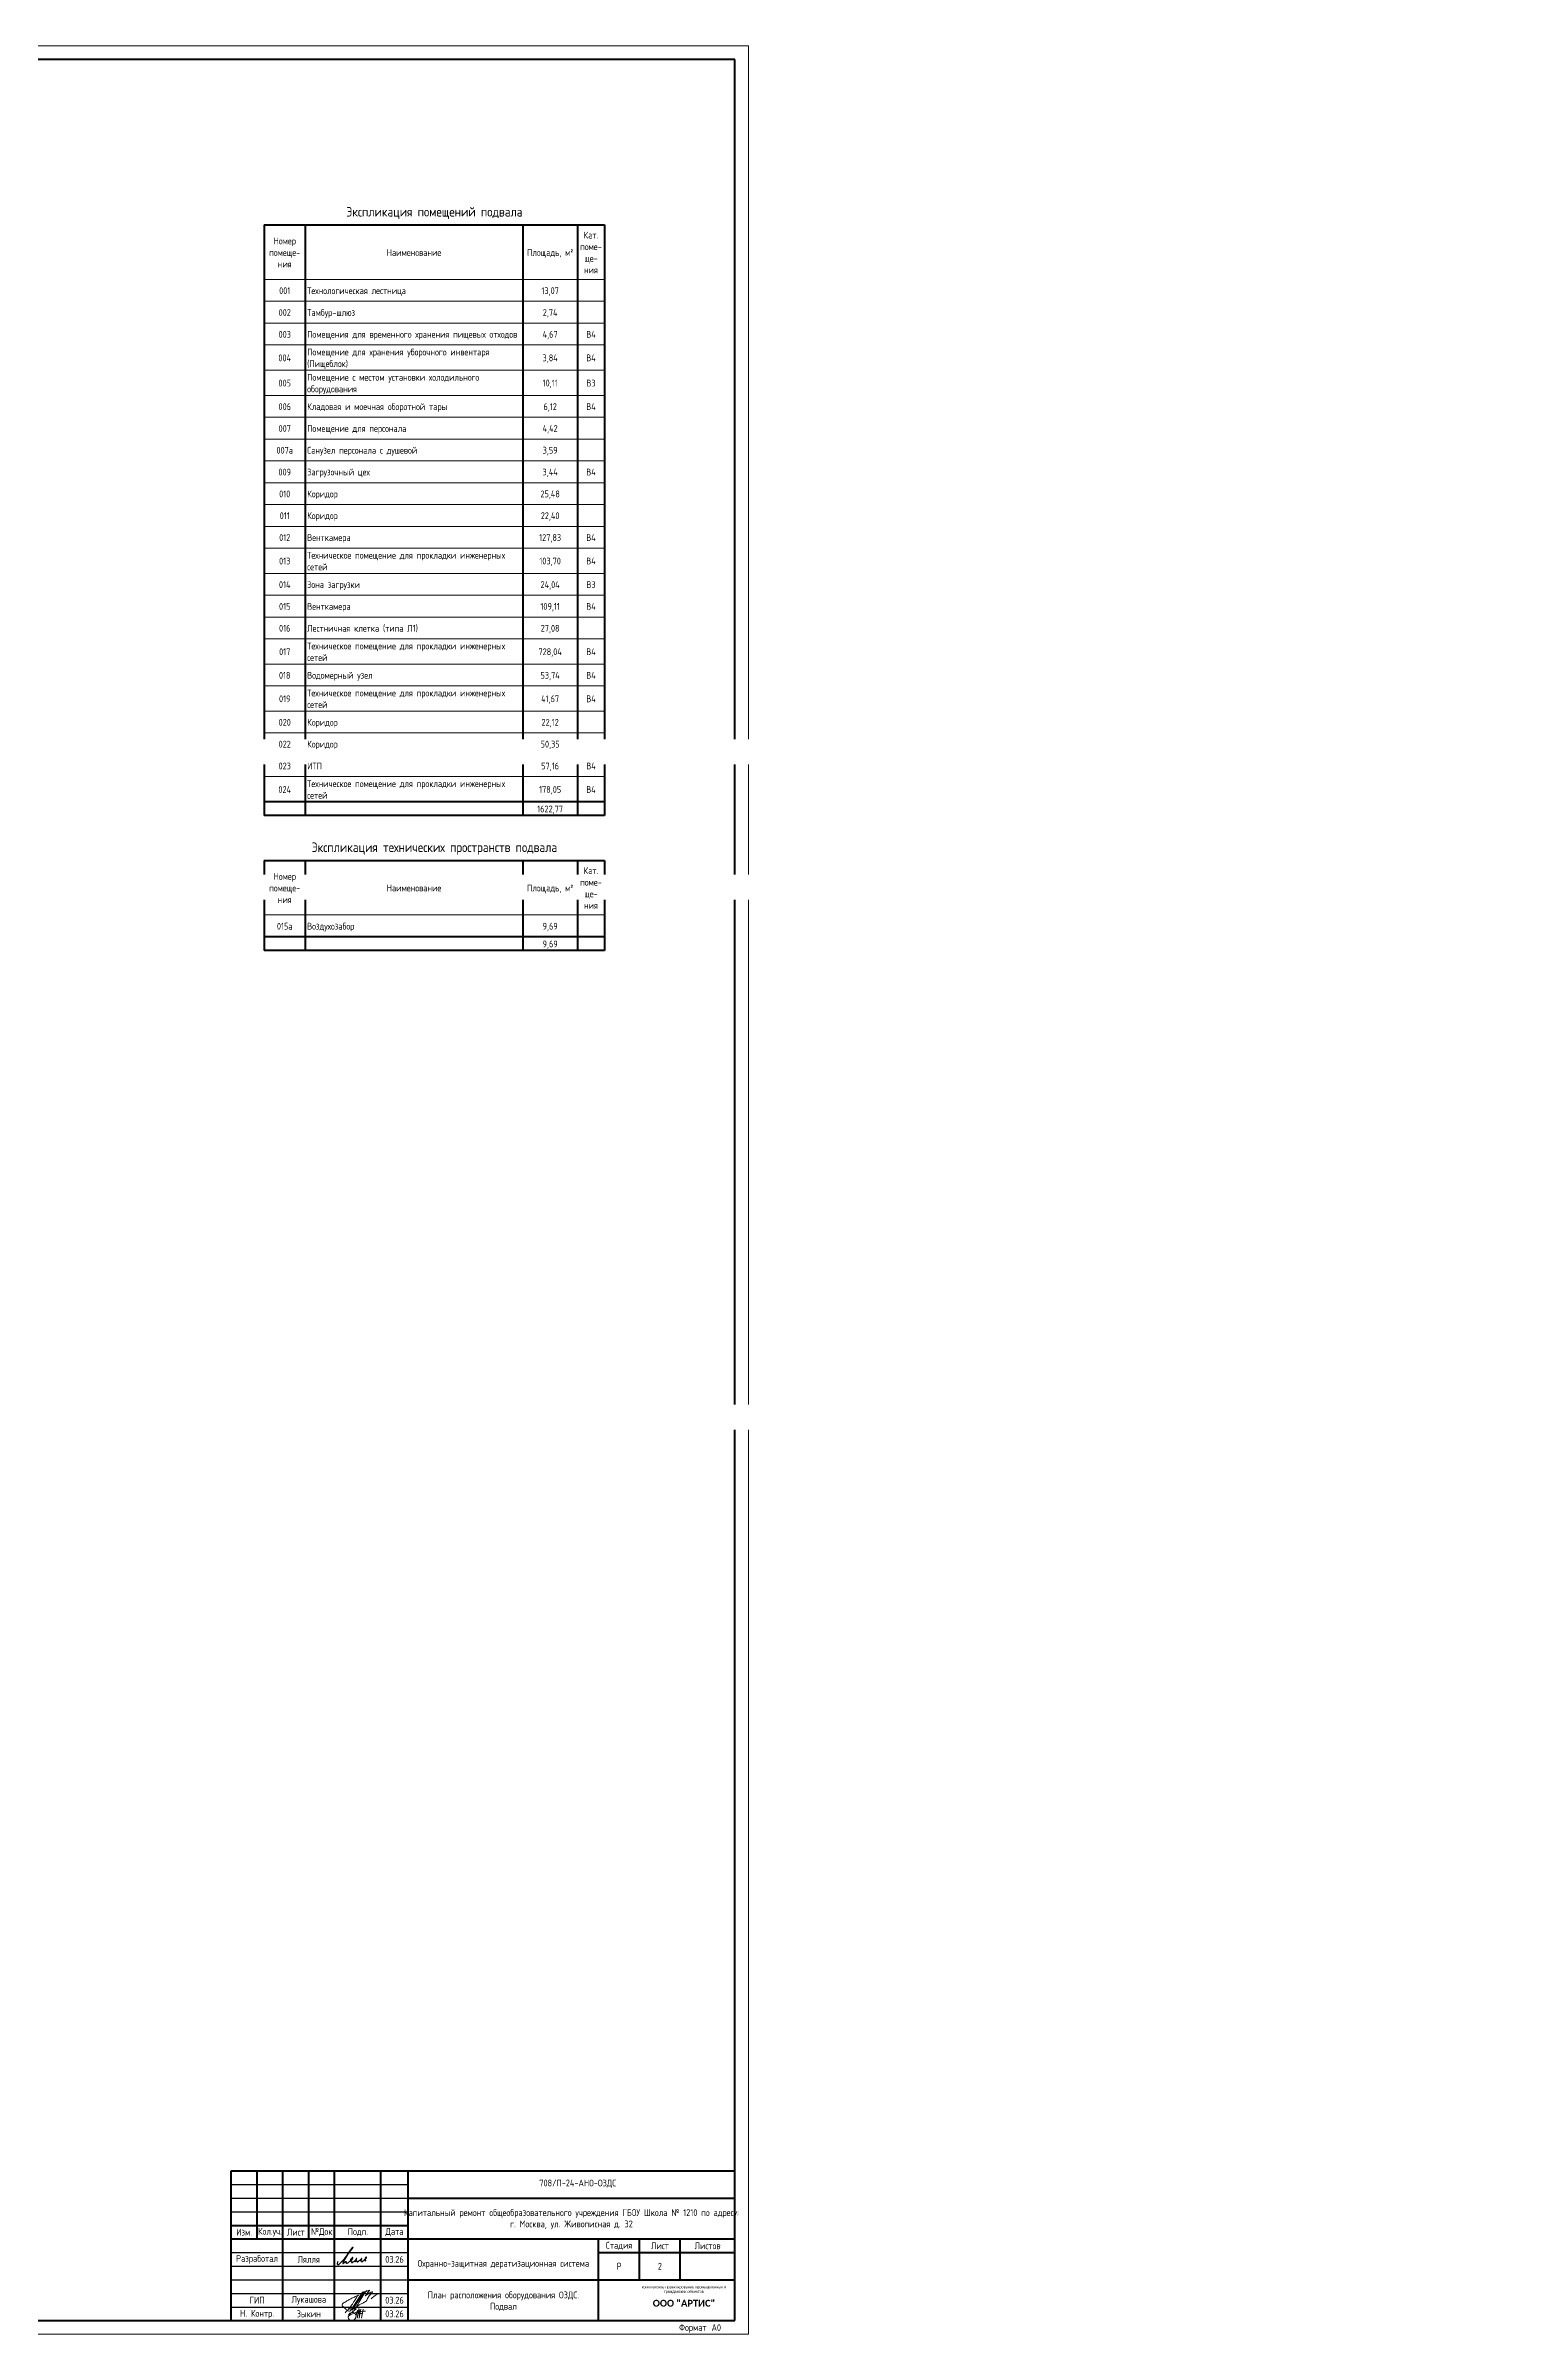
# Model space of a CAD drawing. Header units: millimetres. Extents: x -396912 to 182286, y -43638 to 41610.
# Drawn here: x -161001 to -107313, y -43638 to 40462 of the extents above; entities that cross this region are included whole.
import ezdxf
from ezdxf import colors
from ezdxf.entities.mleader import LeaderData, LeaderLine
from ezdxf.enums import TextEntityAlignment as Align
from ezdxf.math import Vec2, Vec3

# ---------------------------------------------------------------- set-up
doc = ezdxf.new("R2010")
doc.units = ezdxf.units.MM
for name, color, linetype in [('__НАДПИСИ', 7, 'Continuous'), ('PDF _СОТ', 250, 'Continuous'), ('СОТ', 7, 'Continuous'), ('стена', 20, 'Continuous')]:
    doc.layers.add(name, color=color, linetype=linetype)
for name, color, linetype, lineweight in [('__ФОРМАТ', 7, 'Continuous', 40), ('RC-Выноски', 7, 'Continuous', 0), ('Графика', 7, 'Continuous', 20), ('Линии', 7, 'Continuous', 9), ('ОФ_рамка', 8, 'Continuous', 60), ('Подписи', 7, 'Continuous', 13)]:
    doc.layers.add(name, color=color, linetype=linetype, lineweight=lineweight)
doc.layers.add('ОФ_подписи', color=5, linetype='Continuous', lineweight=13, true_color=0x0000ff)
doc.styles.add('GOST 2.304 type A', font='', dxfattribs={"height": 250})
doc.styles.add('GOST Common_6', font='', dxfattribs={"width": 0.9, "height": 3.5})
doc.styles.add('GOST Common_7', font='', dxfattribs={"width": 0.9, "height": 2.5})
doc.styles.add('ISOCPEUR', font='isocpeur.ttf', dxfattribs={"width": 0.9, "height": 350})
doc.styles.add('RubezhCAD', font='', dxfattribs={"oblique": 10})
doc.styles.add('ГОСТ 2.304', font='')
doc.styles.get('GOST 2.304 type A').set_extended_font_data('GOST 2.304 type A')
doc.styles.get('GOST Common_6').set_extended_font_data('GOST type B')
doc.styles.get('GOST Common_7').set_extended_font_data('GOST type B')
doc.styles.get('RubezhCAD').set_extended_font_data('GOST type A')
doc.styles.get('ГОСТ 2.304').set_extended_font_data('GOST 2.304 type A')

# ---------------------------------------------------------------- blocks, each defined once
blk = doc.blocks.new('подвал')
at = {"layer": 'Линии', "color": 251, "lineweight": 50, "true_color": 0x636466}
for p, q in [((-158675, 32959), (-158675, 30955)), ((-158675, 32959), (-146175, 32959)), ((-157175, 32959), (-157175, 30955)), ((-149175, 32959), (-149175, 30955)), ((-147175, 32959), (-147175, 30955)), ((-146175, 32959), (-146175, 30955)), ((-158675, 30955), (-158675, 30153)), ((-157175, 30955), (-157175, 30153)), ((-149175, 30955), (-149175, 30153)), ((-147175, 30955), (-147175, 30153)), ((-146175, 30955), (-146175, 30153)), ((-158675, 30153), (-158675, 29351)), ((-157175, 30153), (-157175, 29351)), ((-149175, 30153), (-149175, 29351)), ((-147175, 30153), (-147175, 29351)), ((-146175, 30153), (-146175, 29351)), ((-158675, 29351), (-158675, 28549)), ((-157175, 29351), (-157175, 28549)), ((-149175, 29351), (-149175, 28549)), ((-147175, 29351), (-147175, 28549)), ((-146175, 29351), (-146175, 28549)), ((-158675, 28549), (-158675, 27622)), ((-157175, 28549), (-157175, 27622)), ((-149175, 28549), (-149175, 27622)), ((-147175, 28549), (-147175, 27622)), ((-146175, 28549), (-146175, 27622)), ((-158675, 27622), (-158675, 26694)), ((-157175, 27622), (-157175, 26694)), ((-149175, 27622), (-149175, 26694)), ((-147175, 27622), (-147175, 26694)), ((-146175, 27622), (-146175, 26694)), ((-158675, 26694), (-158675, 25893)), ((-157175, 26694), (-157175, 25893)), ((-149175, 26694), (-149175, 25893)), ((-147175, 26694), (-147175, 25893)), ((-146175, 26694), (-146175, 25893)), ((-158675, 25893), (-158675, 25091)), ((-157175, 25893), (-157175, 25091)), ((-149175, 25893), (-149175, 25091)), ((-147175, 25893), (-147175, 25091)), ((-146175, 25893), (-146175, 25091)), ((-158675, 25091), (-158675, 24289)), ((-157175, 25091), (-157175, 24289)), ((-149175, 25091), (-149175, 24289)), ((-147175, 25091), (-147175, 24289)), ((-146175, 25091), (-146175, 24289)), ((-158675, 24289), (-158675, 23487)), ((-157175, 24289), (-157175, 23487)), ((-149175, 24289), (-149175, 23487)), ((-147175, 24289), (-147175, 23487)), ((-146175, 24289), (-146175, 23487)), ((-158675, 23487), (-158675, 22685)), ((-157175, 23487), (-157175, 22685)), ((-149175, 23487), (-149175, 22685)), ((-147175, 23487), (-147175, 22685)), ((-146175, 23487), (-146175, 22685)), ((-158675, 22685), (-158675, 21883)), ((-158675, 21883), (-158675, 21082)), ((-157175, 22685), (-157175, 21883)), ((-157175, 21883), (-157175, 21082)), ((-149175, 22685), (-149175, 21883)), ((-149175, 21883), (-149175, 21082)), ((-147175, 22685), (-147175, 21883)), ((-147175, 21883), (-147175, 21082)), ((-146175, 22685), (-146175, 21883)), ((-146175, 21883), (-146175, 21082)), ((-158675, 21082), (-158675, 20154)), ((-157175, 21082), (-157175, 20154)), ((-149175, 21082), (-149175, 20154)), ((-147175, 21082), (-147175, 20154)), ((-146175, 21082), (-146175, 20154)), ((-158675, 20154), (-158675, 19352)), ((-158675, 19352), (-158675, 18551)), ((-157175, 20154), (-157175, 19352)), ((-157175, 19352), (-157175, 18551)), ((-149175, 20154), (-149175, 19352)), ((-149175, 19352), (-149175, 18551)), ((-147175, 20154), (-147175, 19352)), ((-147175, 19352), (-147175, 18551)), ((-146175, 20154), (-146175, 19352)), ((-146175, 19352), (-146175, 18551)), ((-158675, 18551), (-158675, 17749)), ((-157175, 18551), (-157175, 17749)), ((-149175, 18551), (-149175, 17749)), ((-147175, 18551), (-147175, 17749)), ((-146175, 18551), (-146175, 17749)), ((-158675, 17749), (-158675, 16821)), ((-157175, 17749), (-157175, 16821)), ((-149175, 17749), (-149175, 16821)), ((-147175, 17749), (-147175, 16821)), ((-146175, 17749), (-146175, 16821)), ((-158675, 16821), (-158675, 16020)), ((-157175, 16821), (-157175, 16020)), ((-149175, 16821), (-149175, 16020)), ((-147175, 16821), (-147175, 16020)), ((-146175, 16821), (-146175, 16020)), ((-158675, 16020), (-158675, 15092)), ((-157175, 16020), (-157175, 15092)), ((-149175, 16020), (-149175, 15092)), ((-147175, 16020), (-147175, 15092)), ((-146175, 16020), (-146175, 15092)), ((-158675, 15092), (-158675, 14290)), ((-157175, 15092), (-157175, 14290)), ((-149175, 15092), (-149175, 14290)), ((-147175, 15092), (-147175, 14290)), ((-146175, 15092), (-146175, 14290)), ((-158675, 14290), (-158675, 13489)), ((-158675, 13489), (-158675, 12687)), ((-157175, 14290), (-157175, 13489)), ((-157175, 13489), (-157175, 12687)), ((-149175, 14290), (-149175, 13489)), ((-149175, 13489), (-149175, 12687)), ((-147175, 14290), (-147175, 13489)), ((-147175, 13489), (-147175, 12687)), ((-146175, 14290), (-146175, 13489)), ((-146175, 13489), (-146175, 12687)), ((-158675, 12687), (-158675, 11760)), ((-157175, 12687), (-157175, 11760)), ((-149175, 12687), (-149175, 11760)), ((-147175, 12687), (-147175, 11760)), ((-146175, 12687), (-146175, 11760)), ((-157175, 11760), (-158675, 11760)), ((-158675, 11760), (-158675, 11258)), ((-157175, 11258), (-158675, 11258)), ((-149175, 11760), (-157175, 11760)), ((-157175, 11760), (-157175, 11258)), ((-149175, 11258), (-157175, 11258)), ((-147175, 11760), (-149175, 11760)), ((-149175, 11760), (-149175, 11258)), ((-147175, 11258), (-149175, 11258)), ((-146175, 11760), (-147175, 11760)), ((-147175, 11760), (-147175, 11258)), ((-146175, 11258), (-147175, 11258)), ((-146175, 11760), (-146175, 11258)), ((-146175, 11760), (-146175, 11258)), ((-146175, 11258), (-146175, 11258)), ((-158675, 9605), (-158675, 7600)), ((-158675, 9605), (-146175, 9605)), ((-157175, 9605), (-157175, 7600)), ((-149175, 9605), (-149175, 7600)), ((-147175, 9605), (-147175, 7600)), ((-146175, 9605), (-146175, 7600)), ((-158675, 7600), (-158675, 6798)), ((-157175, 7600), (-157175, 6798)), ((-149175, 7600), (-149175, 6798)), ((-147175, 7600), (-147175, 6798)), ((-146175, 7600), (-146175, 6798)), ((-157175, 6798), (-158675, 6798)), ((-158675, 6798), (-158675, 6297)), ((-149175, 6798), (-157175, 6798)), ((-157175, 6798), (-157175, 6297)), ((-147175, 6798), (-149175, 6798)), ((-149175, 6798), (-149175, 6297)), ((-146175, 6798), (-147175, 6798)), ((-147175, 6798), (-147175, 6297)), ((-146175, 6798), (-146175, 6297)), ((-146175, 6798), (-146175, 6297)), ((-157175, 6297), (-158675, 6297)), ((-149175, 6297), (-157175, 6297)), ((-147175, 6297), (-149175, 6297)), ((-146175, 6297), (-147175, 6297)), ((-146175, 6297), (-146175, 6297))]:
    blk.add_line(p, q, dxfattribs=at)
at = {"layer": 'Линии', "color": 251, "lineweight": 20, "true_color": 0x636466}
for p, q in [((-146175, 32959), (-146175, 30955)), ((-157175, 30955), (-158675, 30955)), ((-149175, 30955), (-157175, 30955)), ((-147175, 30955), (-149175, 30955)), ((-146175, 30955), (-147175, 30955)), ((-157175, 30153), (-158675, 30153)), ((-149175, 30153), (-157175, 30153)), ((-147175, 30153), (-149175, 30153)), ((-146175, 30153), (-147175, 30153)), ((-157175, 29351), (-158675, 29351)), ((-149175, 29351), (-157175, 29351)), ((-147175, 29351), (-149175, 29351)), ((-146175, 29351), (-147175, 29351)), ((-157175, 28549), (-158675, 28549)), ((-149175, 28549), (-157175, 28549)), ((-147175, 28549), (-149175, 28549)), ((-146175, 28549), (-147175, 28549)), ((-157175, 27622), (-158675, 27622)), ((-149175, 27622), (-157175, 27622)), ((-147175, 27622), (-149175, 27622)), ((-146175, 27622), (-147175, 27622)), ((-157175, 26694), (-158675, 26694)), ((-149175, 26694), (-157175, 26694)), ((-147175, 26694), (-149175, 26694)), ((-146175, 26694), (-147175, 26694)), ((-157175, 25893), (-158675, 25893)), ((-149175, 25893), (-157175, 25893)), ((-147175, 25893), (-149175, 25893)), ((-146175, 25893), (-147175, 25893)), ((-157175, 25091), (-158675, 25091)), ((-149175, 25091), (-157175, 25091)), ((-147175, 25091), (-149175, 25091)), ((-146175, 25091), (-147175, 25091)), ((-157175, 24289), (-158675, 24289)), ((-149175, 24289), (-157175, 24289)), ((-147175, 24289), (-149175, 24289)), ((-146175, 24289), (-147175, 24289)), ((-157175, 23487), (-158675, 23487)), ((-149175, 23487), (-157175, 23487)), ((-147175, 23487), (-149175, 23487)), ((-146175, 23487), (-147175, 23487)), ((-157175, 22685), (-158675, 22685)), ((-157175, 21883), (-158675, 21883)), ((-149175, 22685), (-157175, 22685)), ((-149175, 21883), (-157175, 21883)), ((-147175, 22685), (-149175, 22685)), ((-147175, 21883), (-149175, 21883)), ((-146175, 22685), (-147175, 22685)), ((-146175, 21883), (-147175, 21883)), ((-157175, 21082), (-158675, 21082)), ((-149175, 21082), (-157175, 21082)), ((-147175, 21082), (-149175, 21082)), ((-146175, 21082), (-147175, 21082)), ((-157175, 20154), (-158675, 20154)), ((-157175, 19352), (-158675, 19352)), ((-149175, 20154), (-157175, 20154)), ((-149175, 19352), (-157175, 19352)), ((-147175, 20154), (-149175, 20154)), ((-147175, 19352), (-149175, 19352)), ((-146175, 20154), (-147175, 20154)), ((-146175, 19352), (-147175, 19352)), ((-157175, 18551), (-158675, 18551)), ((-149175, 18551), (-157175, 18551)), ((-147175, 18551), (-149175, 18551)), ((-146175, 18551), (-147175, 18551)), ((-157175, 17749), (-158675, 17749)), ((-149175, 17749), (-157175, 17749)), ((-147175, 17749), (-149175, 17749)), ((-146175, 17749), (-147175, 17749)), ((-157175, 16821), (-158675, 16821)), ((-149175, 16821), (-157175, 16821)), ((-147175, 16821), (-149175, 16821)), ((-146175, 16821), (-147175, 16821)), ((-157175, 16020), (-158675, 16020)), ((-149175, 16020), (-157175, 16020)), ((-147175, 16020), (-149175, 16020)), ((-146175, 16020), (-147175, 16020)), ((-157175, 15092), (-158675, 15092)), ((-149175, 15092), (-157175, 15092)), ((-147175, 15092), (-149175, 15092)), ((-146175, 15092), (-147175, 15092)), ((-157175, 14290), (-158675, 14290)), ((-157175, 13489), (-158675, 13489)), ((-149175, 14290), (-157175, 14290)), ((-149175, 13489), (-157175, 13489)), ((-147175, 14290), (-149175, 14290)), ((-147175, 13489), (-149175, 13489)), ((-146175, 14290), (-147175, 14290)), ((-146175, 13489), (-147175, 13489)), ((-157175, 12687), (-158675, 12687)), ((-149175, 12687), (-157175, 12687)), ((-147175, 12687), (-149175, 12687)), ((-146175, 12687), (-147175, 12687)), ((-146175, 9605), (-146175, 7600)), ((-157175, 7600), (-158675, 7600)), ((-149175, 7600), (-157175, 7600)), ((-147175, 7600), (-149175, 7600)), ((-146175, 7600), (-147175, 7600))]:
    blk.add_line(p, q, dxfattribs=at)
at = {"layer": 'Графика', "color": 251, "true_color": 0x636466, "line_spacing_factor": 1.022761}
for s, insert, char_height, width, attachment_point, style in [('Экспликация помещений подвала', (-152425, 33618), 350, 7640.41, 2, 'GOST Common_7'), ('Номер\\Pпомеще-\\Pния', (-157925, 32497), 250, 1418.03, 2, 'GOST Common_6'), ('Наименование', (-153175, 32071), 250, 2353.32, 2, 'GOST Common_6'), ('Площадь, м\\fGOST Common|b0|i0|c238|p34|;\\W.9;²', (-148175, 32071), 250, 2009.37, 2, 'GOST Common_6'), ('Кат.\\Pпоме-\\Pще-\\Pния', (-146675, 32710), 250, 962.45, 2, 'GOST Common_6'), ('001', (-157925, 30667), 250, 509.89, 2, 'GOST Common_6'), ('Технологическая лестница', (-157100, 30667), 250, 4510.53, 1, 'GOST Common_6'), ('13,07', (-148175, 30667), 250, 790.47, 2, 'GOST Common_6'), ('002', (-157925, 29865), 250, 561.18, 2, 'GOST Common_6'), ('Тамбур-шлюз', (-157100, 29865), 250, 2223.58, 1, 'GOST Common_6'), ('2,74', (-148175, 29865), 250, 681.86, 2, 'GOST Common_6'), ('003', (-157925, 29064), 250, 561.18, 2, 'GOST Common_6'), ('Помещения для временного хранения пищевых отходов', (-157100, 29064), 250, 9051.22, 1, 'GOST Common_6'), ('4,67', (-148175, 29064), 250, 681.86, 2, 'GOST Common_6'), ('В4', (-146675, 29064), 250, 428.42, 2, 'GOST Common_6'), ('004', (-157925, 28199), 250, 588.33, 2, 'GOST Common_6'), ('Помещение для хранения уборочного инвентаря\\P(Пищеблок)', (-157100, 28412), 250, 7913.79, 1, 'GOST Common_6'), ('3,84', (-148175, 28199), 250, 681.86, 2, 'GOST Common_6'), ('В4', (-146675, 28199), 250, 428.42, 2, 'GOST Common_6'), ('005', (-157925, 27272), 250, 561.18, 2, 'GOST Common_6'), ('Помещение с местом установки холодильного\\Pоборудования', (-157100, 27485), 250, 7548.72, 1, 'GOST Common_6'), ('10,11', (-148175, 27272), 250, 687.89, 2, 'GOST Common_6'), ('В3', (-146675, 27272), 250, 401.27, 2, 'GOST Common_6'), ('006', (-157925, 26407), 250, 561.18, 2, 'GOST Common_6'), ('Кладовая и моечная оборотной тары', (-157100, 26407), 250, 6097.51, 1, 'GOST Common_6'), ('6,12', (-148175, 26407), 250, 603.41, 2, 'GOST Common_6'), ('В4', (-146675, 26407), 250, 428.42, 2, 'GOST Common_6'), ('007', (-157925, 25605), 250, 561.18, 2, 'GOST Common_6'), ('Помещение для персонала', (-157100, 25605), 250, 4281.23, 1, 'GOST Common_6'), ('4,42', (-148175, 25605), 250, 709.01, 2, 'GOST Common_6'), ('007а', (-157925, 24804), 250, 775.39, 2, 'GOST Common_6'), ('Санузел персонала с душевой', (-157100, 24804), 250, 4845.42, 1, 'GOST Common_6'), ('3,59', (-148175, 24804), 250, 654.71, 2, 'GOST Common_6'), ('009', (-157925, 24002), 250, 561.18, 2, 'GOST Common_6'), ('Загрузочный цех', (-157100, 24002), 250, 2796.83, 1, 'GOST Common_6'), ('3,44', (-148175, 24002), 250, 709.01, 2, 'GOST Common_6'), ('В4', (-146675, 24002), 250, 428.42, 2, 'GOST Common_6'), ('010', (-157925, 23200), 250, 509.89, 2, 'GOST Common_6'), ('Коридор', (-157100, 23200), 250, 1336.56, 1, 'GOST Common_6'), ('25,48', (-148175, 23200), 250, 868.92, 2, 'GOST Common_6'), ('011', (-157925, 22398), 250, 458.6, 2, 'GOST Common_6'), ('Коридор', (-157100, 22398), 250, 1336.56, 1, 'GOST Common_6'), ('22,40', (-148175, 22398), 250, 868.92, 2, 'GOST Common_6'), ('012', (-157925, 21596), 250, 509.89, 2, 'GOST Common_6'), ('Венткамера', (-157100, 21596), 250, 2033.51, 1, 'GOST Common_6'), ('127,83', (-148175, 21596), 250, 977.53, 2, 'GOST Common_6'), ('В4', (-146675, 21596), 250, 428.42, 2, 'GOST Common_6'), ('013', (-157925, 20732), 250, 509.89, 2, 'GOST Common_6'), ('Техническое помещение для прокладки инженерных\\Pсетей', (-157100, 20945), 250, 8450.83, 1, 'GOST Common_6'), ('103,70', (-148175, 20732), 250, 977.53, 2, 'GOST Common_6'), ('В4', (-146675, 20732), 250, 428.42, 2, 'GOST Common_6'), ('014', (-157925, 19867), 250, 537.04, 2, 'GOST Common_6'), ('Зона загрузки', (-157100, 19867), 250, 2383.49, 1, 'GOST Common_6'), ('24,04', (-148175, 19867), 250, 896.07, 2, 'GOST Common_6'), ('В3', (-146675, 19867), 250, 401.27, 2, 'GOST Common_6'), ('015', (-157925, 19065), 250, 509.89, 2, 'GOST Common_6'), ('Венткамера', (-157100, 19065), 250, 2033.51, 1, 'GOST Common_6'), ('109,11', (-148175, 19065), 250, 874.95, 2, 'GOST Common_6'), ('В4', (-146675, 19065), 250, 428.42, 2, 'GOST Common_6'), ('016', (-157925, 18263), 250, 509.89, 2, 'GOST Common_6'), ('Лестничная клетка (типа Л1)', (-157100, 18263), 250, 4836.37, 1, 'GOST Common_6'), ('27,08', (-148175, 18263), 250, 841.76, 2, 'GOST Common_6'), ('017', (-157925, 17399), 250, 509.89, 2, 'GOST Common_6'), ('Техническое помещение для прокладки инженерных\\Pсетей', (-157100, 17612), 250, 8450.83, 1, 'GOST Common_6'), ('728,04', (-148175, 17399), 250, 1055.98, 2, 'GOST Common_6'), ('В4', (-146675, 17399), 250, 428.42, 2, 'GOST Common_6'), ('018', (-157925, 16534), 250, 509.89, 2, 'GOST Common_6'), ('Водомерный узел', (-157100, 16534), 250, 2781.74, 1, 'GOST Common_6'), ('53,74', (-148175, 16534), 250, 868.92, 2, 'GOST Common_6'), ('В4', (-146675, 16534), 250, 428.42, 2, 'GOST Common_6'), ('019', (-157925, 15670), 250, 509.89, 2, 'GOST Common_6'), ('Техническое помещение для прокладки инженерных\\Pсетей', (-157100, 15883), 250, 8450.83, 1, 'GOST Common_6'), ('41,67', (-148175, 15670), 250, 817.63, 2, 'GOST Common_6'), ('В4', (-146675, 15670), 250, 428.42, 2, 'GOST Common_6'), ('020', (-157925, 14805), 250, 561.18, 2, 'GOST Common_6'), ('Коридор', (-157100, 14805), 250, 1336.56, 1, 'GOST Common_6'), ('22,12', (-148175, 14805), 250, 790.47, 2, 'GOST Common_6'), ('022', (-157925, 14003), 250, 561.18, 2, 'GOST Common_6'), ('Коридор', (-157100, 14003), 250, 1336.56, 1, 'GOST Common_6'), ('50,35', (-148175, 14003), 250, 841.76, 2, 'GOST Common_6'), ('023', (-157925, 13201), 250, 561.18, 2, 'GOST Common_6'), ('ИТП', (-157100, 13201), 250, 642.64, 1, 'GOST Common_6'), ('57,16', (-148175, 13201), 250, 790.47, 2, 'GOST Common_6'), ('В4', (-146675, 13201), 250, 428.42, 2, 'GOST Common_6'), ('024', (-157925, 12337), 250, 588.33, 2, 'GOST Common_6'), ('Техническое помещение для прокладки инженерных\\Pсетей', (-157100, 12550), 250, 8450.83, 1, 'GOST Common_6'), ('178,05', (-148175, 12337), 250, 977.53, 2, 'GOST Common_6'), ('В4', (-146675, 12337), 250, 428.42, 2, 'GOST Common_6'), ('1622,77', (-148175, 11623), 250, 1164.59, 2, 'GOST Common_6'), ('Экспликация технических пространств подвала', (-152425, 10264), 350, 11188.2, 2, 'GOST Common_7'), ('Кат.\\Pпоме-\\Pще-\\Pния', (-146675, 9355), 250, 962.45, 2, 'GOST Common_6'), ('Номер\\Pпомеще-\\Pния', (-157925, 9142), 250, 1418.03, 2, 'GOST Common_6'), ('Наименование', (-153175, 8716), 250, 2353.32, 2, 'GOST Common_6'), ('Площадь, м\\fGOST Common|b0|i0|c238|p34|;\\W.9;²', (-148175, 8716), 250, 2009.37, 2, 'GOST Common_6'), ('015а', (-157925, 7313), 250, 724.1, 2, 'GOST Common_6'), ('Воздухозабор', (-157100, 7313), 250, 2274.87, 1, 'GOST Common_6'), ('9,69', (-148175, 7313), 250, 654.71, 2, 'GOST Common_6'), ('9,69', (-148175, 6661), 250, 654.71, 2, 'GOST Common_6')]:
    blk.add_mtext(s, dxfattribs=dict(at, insert=insert, char_height=char_height, width=width, attachment_point=attachment_point, style=style))
blk = doc.blocks.new('А0')
at = {"layer": 'ОФ_рамка', "color": 0, "linetype": 'Continuous', "lineweight": 5, "ltscale": 100}
for points in [[(341068, -309617), (222168, -309617)], [(222168, -309617), (222168, -393717)], [(341068, -393717), (341068, -309617)], [(222168, -393717), (341068, -393717)]]:
    blk.add_lwpolyline(points, dxfattribs=at)
at = {"layer": 'ОФ_рамка', "color": 0, "linetype": 'Continuous', "ltscale": 100}
for points in [[(340568, -310117), (224168, -310117)], [(224168, -310117), (224168, -393217)], [(340568, -393217), (340568, -310117)], [(224168, -393217), (340568, -393217)]]:
    blk.add_lwpolyline(points, dxfattribs=at)
at = {"layer": 'ОФ_рамка', "color": 0, "linetype": 'Continuous'}
for points in [[(222668, -384717), (222668, -378217)], [(224168, -378217), (222668, -378217)], [(223168, -384717), (223168, -378217)], [(224168, -393217), (224168, -378217)], [(223168, -379217), (224168, -379217)], [(223168, -380717), (224168, -380717)], [(223168, -382717), (224168, -382717)], [(222668, -384717), (224168, -384717)], [(222968, -393217), (222968, -384717)], [(223468, -393217), (223468, -384717)], [(222968, -387217), (224168, -387217)], [(222968, -390717), (224168, -390717)], [(224168, -393217), (222968, -393217)]]:
    blk.add_lwpolyline(points, dxfattribs=at)
at = {"layer": 'ОФ_рамка', "color": 0, "linetype": 'Continuous', "lineweight": 5}
blk.add_lwpolyline([(223668, -384717), (223668, -378217)], dxfattribs=at)
at = {"layer": 'ОФ_рамка', "color": 0, "linetype": 'Continuous', "lineweight": 5, "char_height": 300, "attachment_point": 1, "rotation": 90, "style": 'ГОСТ 2.304'}
for s, insert, width in [('\\fGOST 2.304 type A|b0|i0|c1|p34;\\W1.0000000000;\\T1.0000000000;\\o\\lСогласовано', (222748, -382374), 1992.86), ('\\fGOST 2.304 type A|b0|i0|c1|p34;\\W1.0000000000;\\T1.0000000000;\\o\\lВзам. инв. №', (223066, -386910), 2077.93), ('\\fGOST 2.304 type A|b0|i0|c1|p34;\\W1.0000000000;\\T1.0000000000;\\o\\lПодп. и дата', (223068, -389839), 2065.5), ('\\fGOST 2.304 type A|b0|i0|c1|p34;\\W1.0000000000;\\T1.0000000000;\\o\\lИнв. № подл.', (223065, -392816), 2070.21)]:
    blk.add_mtext(s, dxfattribs=dict(at, insert=insert, width=width))
at = {"layer": 'ОФ_рамка', "color": 0, "linetype": 'Continuous', "lineweight": 5, "ltscale": 100, "char_height": 250, "attachment_point": 1, "style": 'ГОСТ 2.304'}
for s, insert, width in [('\\fGOST 2.304 type A|b0|i0|c1|p34;\\W1.0000000000;\\T1.0000000000;\\o\\lФормат', (338524, -393342), 1107.32), ('A0', (339716, -393345), 375.36)]:
    blk.add_mtext(s, dxfattribs=dict(at, insert=insert, width=width))
blk = doc.blocks.new('П_Зыкин')
at = {"layer": 'ОФ_подписи', "color": 5, "ltscale": 100, "transparency": 33554687}
for p, q in [((142, 249), (62, -174)), ((102, 37), (218, 37)), ((258, 249), (178, -174))]:
    blk.add_line(p, q, dxfattribs=at)
blk.add_lwpolyline([(-462, 273), (-74, 273), (-446, -30)], dxfattribs=at)
for centre, radius, start, end in [((-271, -94), 186, 314.23929, 159.93483), ((345, -1372), 1523, 88.87583, 117.8788), ((1109, -252), 1204, 158.75935, 174.23097), ((-1024, 224), 1068, 337.81444, 2.88593), ((-849, 72), 852, 342.83077, 7.48151), ((-9, 182), 4.48, 8.96906, 155.65511), ((-643, 22), 732, 344.4555, 20.46196), ((-318, -169), 151, 108.7568, 173.42509), ((-287, -115), 185, 191.53585, 322.35119)]:
    blk.add_arc(centre, radius, start, end, dxfattribs=at)
blk = doc.blocks.new('П_Лукашова')
at = {"layer": 'ОФ_подписи', "color": 5}
for p, q in [((221, 339), (-221, -339)), ((286, 371), (-156, -307)), ((283, 370), (218, 338))]:
    blk.add_line(p, q, dxfattribs=at)
for points in [[(-221, -339), (-276, -344), (-368, -289), (-446, -221), (-505, -166), (-522, -116), (-412, -16), (-295, 56), (-173, 120), (-49, 179), (33, 216), (87, 237), (52, 221), (11, 167), (-59, 51), (-126, -52), (-177, -132), (-256, -231), (-409, -409)], [(360, 20), (294, -18), (203, -65), (91, -124), (-73, -248)], [(366, 415), (236, 213), (85, -37), (-50, -300)], [(221, 301), (344, 360), (434, 401), (475, 416), (464, 395), (420, 336), (342, 232), (310, 203), (337, 221), (420, 283), (490, 322), (558, 352), (576, 358), (491, 240), (403, 113), (374, 49), (360, 20)], [(530, 102), (646, 199), (748, 254)]]:
    blk.add_spline(points, degree=3, dxfattribs=at)
blk = doc.blocks.new('штамп')
at = {"layer": '__ФОРМАТ', "linetype": 'Continuous', "lineweight": 50}
for p, q in [((531929, 45357), (531929, 50857)), ((531929, 50857), (550429, 50857)), ((532879, 48357), (532879, 50857)), ((533829, 45357), (533829, 50857)), ((534779, 48357), (534779, 50857)), ((535729, 45357), (535729, 50857)), ((537429, 45357), (537429, 50857)), ((538429, 45357), (538429, 50857)), ((550429, 45357), (550429, 50857)), ((538429, 49857), (550429, 49857)), ((531929, 48857), (538429, 48857)), ((531929, 48357), (550429, 48357)), ((545429, 45357), (545429, 48357)), ((546929, 46857), (546929, 48357)), ((548429, 46857), (548429, 48357)), ((545429, 47857), (550429, 47857)), ((538429, 46857), (550429, 46857)), ((531929, 45357), (550429, 45357))]:
    blk.add_line(p, q, dxfattribs=at)
at = {"layer": '__ФОРМАТ', "linetype": 'Continuous', "lineweight": -2}
for p, q in [((531929, 50357), (538429, 50357)), ((531929, 49857), (538429, 49857)), ((531929, 49357), (538429, 49357)), ((531929, 48857), (538429, 48857)), ((531929, 47857), (538429, 47857)), ((531929, 47357), (538429, 47357)), ((531929, 46857), (538429, 46857)), ((531929, 46357), (538429, 46357)), ((538429, 46857), (550429, 46857)), ((531929, 45857), (538429, 45857))]:
    blk.add_line(p, q, dxfattribs=at)
at = {"layer": 'Подписи', "color": 5, "lineweight": 25}
blk.add_lwpolyline([(535847, 47525), (535833, 47500), (535823, 47461), (535824, 47440), (535829, 47423), (535840, 47414), (535857, 47413), (535876, 47421), (535897, 47435), (535917, 47454), (536005, 47539), (536088, 47624), (536142, 47690), (536203, 47776), (536266, 47874), (536323, 47953), (536362, 48009), (536395, 48059), (536405, 48060), (536397, 48045), (536295, 47925), (536205, 47790), (536095, 47603), (536059, 47544), (536038, 47506), (536029, 47485), (536027, 47473), (536027, 47462), (536031, 47457), (536037, 47454), (536045, 47456), (536057, 47466), (536072, 47479), (536107, 47506), (536133, 47525), (536147, 47532), (536152, 47532), (536153, 47529), (536150, 47520), (536147, 47504), (536146, 47491), (536148, 47479), (536150, 47471), (536157, 47465), (536166, 47462), (536178, 47464), (536189, 47469), (536215, 47480), (536240, 47498), (536281, 47529), (536306, 47550), (536324, 47567), (536342, 47582), (536372, 47609), (536388, 47629), (536397, 47646), (536399, 47657), (536398, 47666), (536393, 47671), (536383, 47671), (536372, 47667), (536356, 47653), (536336, 47632), (536323, 47612), (536313, 47599), (536309, 47587), (536310, 47579), (536315, 47575), (536326, 47579), (536335, 47585), (536344, 47592), (536348, 47595), (536352, 47596), (536354, 47595), (536355, 47592), (536349, 47583), (536342, 47575), (536334, 47561), (536326, 47547), (536322, 47538), (536320, 47531), (536321, 47523), (536325, 47519), (536328, 47519), (536333, 47524), (536338, 47527), (536344, 47526), (536346, 47520), (536351, 47508), (536355, 47498), (536359, 47493), (536366, 47491), (536375, 47491), (536385, 47497), (536412, 47513), (536436, 47532), (536466, 47559), (536491, 47583), (536517, 47607), (536529, 47621), (536545, 47642), (536547, 47643), (536546, 47644), (536543, 47644), (536541, 47642), (536538, 47637), (536499, 47577), (536491, 47558), (536482, 47544), (536480, 47535), (536479, 47529), (536481, 47524), (536483, 47522), (536489, 47523), (536494, 47526), (536502, 47532), (536512, 47539), (536522, 47544), (536530, 47548), (536541, 47549), (536547, 47546), (536550, 47541), (536551, 47531), (536552, 47525), (536553, 47521), (536558, 47517), (536562, 47515), (536568, 47515), (536575, 47517), (536583, 47523), (536596, 47533), (536617, 47547), (536636, 47561), (536659, 47583), (536688, 47609), (536702, 47620), (536713, 47630), (536721, 47636), (536727, 47641), (536727, 47643), (536726, 47644), (536723, 47643), (536720, 47638), (536715, 47629), (536693, 47594), (536681, 47575), (536676, 47566), (536674, 47557), (536677, 47551), (536679, 47547), (536684, 47546), (536689, 47549), (536695, 47552), (536700, 47554), (536709, 47554), (536716, 47551), (536717, 47545), (536719, 47535), (536721, 47527), (536725, 47524), (536731, 47520), (536741, 47523), (536747, 47528), (536757, 47534), (536779, 47550), (536809, 47572), (536842, 47600), (536865, 47623), (536880, 47642), (536895, 47664), (536899, 47675), (536901, 47684), (536898, 47689), (536891, 47693), (536881, 47689), (536873, 47682), (536862, 47668), (536856, 47654), (536855, 47638), (536856, 47622), (536856, 47598), (536858, 47583), (536860, 47572), (536864, 47560), (536871, 47551)], dxfattribs=at)
at = {"layer": 'ОФ_подписи'}
for name, p, xscale, yscale, zscale in [('П_Лукашова', (536533, 46057), 1.010226427429054, 1.010226427429054, 1.010226427429054), ('П_Зыкин', (536581, 45585), 0.7621923841183493, 0.7621923841183493, 0.7621923841183493)]:
    blk.add_blockref(name, p, dxfattribs=dict(at, xscale=xscale, yscale=yscale, zscale=zscale))
at = {"transparency": 33554687, "attachment_point": 5, "style": 'ГОСТ 2.304'}
for s, insert, char_height, width in [('{\\fArial|b0|i0|c204|p34;комплексное проектирование промышленных и гражданских объектов}', (548563, 46495), 100, 3372.21), ('{\\fCorbel Light|b1|i0|c204|p34;ООО "АРТИС"}', (548563, 45995), 250, 4171.2)]:
    blk.add_mtext(s, dxfattribs=dict(at, insert=insert, char_height=char_height, width=width))
at = {"layer": '__НАДПИСИ', "lineweight": 9, "ltscale": 2, "style": 'ISOCPEUR', "flags": 1}
blk.add_attdef('NOTATION', (548864, 51134), '', height=250, dxfattribs=at)
at = {"layer": '__НАДПИСИ', "lineweight": 9, "ltscale": 2, "style": 'RubezhCAD', "oblique": 10}
blk.add_attdef('SHEET', text='', height=250, dxfattribs=at).set_placement((547679, 47357), align=Align.MIDDLE_CENTER)
at = {"layer": '__ФОРМАТ', "color": 7, "linetype": 'Continuous', "lineweight": 20, "char_height": 250, "attachment_point": 5, "style": 'GOST 2.304 type A'}
for s, insert, width in [('Капитальный ремонт общеобразовательного учреждения ГБОУ Школа № 1210 по адресу:      \\Pг. Москва, ул. Живописная д. 32', (544429, 49085), 12000), ('\\pi-7.5,l7.5,t7.5;{\\W0.9;\\C256;Кол.уч.}', (533354, 48607), 950), ('Охранно-защитная дератизационная система', (541929, 47427), 7000)]:
    blk.add_mtext(s, dxfattribs=dict(at, insert=insert, width=width))
at = {"layer": '__ФОРМАТ', "color": 7, "linetype": 'Continuous', "lineweight": 20, "char_height": 250, "attachment_point": 5, "line_spacing_factor": 1.2, "style": 'GOST 2.304 type A'}
for s, insert, width in [('\\pi-7.5,l7.5,t7.5;{\\C256;Изм.}', (532404, 48607), 950), ('\\pi-7.5,l7.5,t7.5;{\\C256;Лист}', (534304, 48607), 950), ('\\pi-7.5,l7.5,t7.5;{\\C256;№Док}', (535254, 48607), 950), ('\\pi-7.5,l7.5,t7.5;{\\C256;Подп.}', (536584, 48607), 1710.72), ('\\pi-7.5,l7.5,t7.5;{\\C256;Дата}', (537929, 48607), 1000), ('\\pi-7.5,l7.5,t7.5;{\\C256;Стадия}', (546179, 48107), 1500), ('\\pi-7.5,l7.5,t7.5;{\\C256;Лист}', (547679, 48107), 1500), ('\\pi-7.5,l7.5,t7.5;{\\C256;Листов}', (549429, 48107), 2000), ('\\pi-7.5,l7.5,t7.5;{\\C256;Разработал}', (532879, 47607), 1900), ('{\\C256;Лялля}', (534779, 47607), 1900), ('{\\C256;03.26}', (537929, 47607), 1000), ('\\pi-750,l750,t750;{\\C256;Р}', (546179, 47357), 1500), ('{\\C256;Лукашова}', (534779, 46107), 1900), ('{\\C256;Н. Контр. }', (532879, 45592), 1900), ('\\pi-7.5,l7.5,t7.5;{\\C256;ГИП}', (532879, 46107), 1900), ('\\pi-750,l750,t750;{\\C256;Зыкин}', (534779, 45607), 1900), ('{\\C256;03.26}', (537929, 46107), 1000), ('{\\C256;03.26}', (537929, 45607), 1000)]:
    blk.add_mtext(s, dxfattribs=dict(at, insert=insert, width=width))
at = {"layer": 'стена', "color": 18, "true_color": 0x000000, "insert": (543249, 50539), "char_height": 250, "width": 3851.47, "attachment_point": 1, "style": 'GOST 2.304 type A'}
blk.add_mtext('708/П-24-АНО-ОЗДС', dxfattribs=at)
blk = doc.blocks.new('_None')

msp = doc.modelspace()

# ---------------------------------------------------------------- block references
msp.add_blockref('подвал', (5702, 918))
at = {"layer": 'PDF _СОТ', "color": 0}
msp.add_blockref('штамп', (-686119, -88495), dxfattribs=at)
at = {"layer": 'ОФ_рамка', "color": 0, "lineweight": -2}
msp.add_blockref('А0', (-476259, 350078), dxfattribs=at)

# ---------------------------------------------------------------- texts
at = {"layer": 'СОТ', "char_height": 250, "attachment_point": 5, "style": 'GOST 2.304 type A'}
for s, insert, width in [('2', (-138441, -41138), 1500), ('План расположения оборудования ОЗДС. \\PПодвал', (-144191, -42422), 7000)]:
    msp.add_mtext(s, dxfattribs=dict(at, insert=insert, width=width))

# ---------------------------------------------------------------- next in the draw order: leaders
at = {"layer": 'RC-Выноски'}
ml = msp.add_multileader_mtext('Standard', dxfattribs=at)
ml.set_content('ВВГнг(А)-LSLTx 2х1,5\\Pв подвал', color=256, style='RubezhCAD')
ml.set_leader_properties()
ml.set_arrow_properties(name='NONE')
ml.build(insert=Vec2(0, 0))
ml.multileader.update_dxf_attribs({"has_text_frame": 1, "text_left_attachment_type": 6, "text_right_attachment_type": 6, "dogleg_length": 2, "arrow_head_size": 400, "scale": 100})
ctx = ml.context
ctx.base_point, ctx.scale, ctx.char_height, ctx.arrow_head_size, ctx.landing_gap_size, ctx.plane_origin = Vec3(-33701, 9570), 100, 250, 400, 100, Vec3(-525845, -429537)
ctx.left_attachment, ctx.right_attachment, ctx.text_align_type = 6, 6, 1
notes = []
notes.append((ctx, [(1, (1, 1, 0), (-30436, 9570), (-1, 0), 200, [(0, [(-27186, 13435)], 0, [])])]))
ctx.mtext.insert, ctx.mtext.width, ctx.mtext.defined_height, ctx.mtext.alignment, ctx.mtext.flow_direction = Vec3(-32169, 9870), 4286.59, 1161, 2, 5
ctx.mtext.has_bg_fill, ctx.mtext.bg_color, ctx.mtext.bg_scale_factor, ctx.mtext.bg_transparency, ctx.mtext.use_window_bg_color = 1, -1027028792, 1.5, 0, 1
ml = msp.add_multileader_mtext('Standard', dxfattribs=at)
ml.set_content('ВВГнг(А)-LSLTx 2х1,5\\Pс 1 этажа', color=256, style='RubezhCAD')
ml.set_leader_properties()
ml.set_arrow_properties(name='NONE')
ml.build(insert=Vec2(0, 0))
ml.multileader.update_dxf_attribs({"has_text_frame": 1, "text_left_attachment_type": 6, "text_right_attachment_type": 6, "dogleg_length": 2, "arrow_head_size": 400, "scale": 100})
ctx = ml.context
ctx.base_point, ctx.scale, ctx.char_height, ctx.arrow_head_size, ctx.landing_gap_size, ctx.plane_origin = Vec3(-183990, -9904), 100, 250, 400, 100, Vec3(-683576, -453596)
ctx.left_attachment, ctx.right_attachment, ctx.text_align_type = 6, 6, 1
notes.append((ctx, [(0, (1, 1, 0), (-184190, -9904), (1, 0), 200, [(0, [(-184917, -10624)], 0, [])])]))
ctx.mtext.insert, ctx.mtext.width, ctx.mtext.defined_height, ctx.mtext.alignment, ctx.mtext.flow_direction = Vec3(-182458, -9604), 4286.59, 1161, 2, 5
ctx.mtext.has_bg_fill, ctx.mtext.bg_color, ctx.mtext.bg_scale_factor, ctx.mtext.bg_transparency, ctx.mtext.use_window_bg_color = 1, -1027028792, 1.5, 0, 1
for ctx, leaders in notes:
    for number, flags, end, landing, length, lines in leaders:
        leader = LeaderData()
        leader.index, (leader.has_last_leader_line, leader.has_dogleg_vector, leader.attachment_direction) = number, flags
        leader.last_leader_point, leader.dogleg_vector, leader.dogleg_length = Vec3(end), Vec3(landing), length
        for number, points, colour, breaks in lines:
            line = LeaderLine()
            line.index, line.vertices, line.color, line.breaks = number, Vec3.list(points), colors.encode_raw_color(colour), breaks
            leader.lines.append(line)
        ctx.leaders.append(leader)

# ---------------------------------------------------------------- next in the draw order: leaders
ml = msp.add_multileader_mtext('Standard', dxfattribs=at)
ml.set_content('ВВГнг(А)-LSLTx 2х1,5\\Pс 1 этажа', color=256, style='RubezhCAD')
ml.set_leader_properties()
ml.set_arrow_properties(name='NONE')
ml.build(insert=Vec2(0, 0))
ml.multileader.update_dxf_attribs({"has_text_frame": 1, "text_left_attachment_type": 6, "text_right_attachment_type": 6, "dogleg_length": 2, "arrow_head_size": 400, "scale": 100})
ctx = ml.context
ctx.base_point, ctx.scale, ctx.char_height, ctx.arrow_head_size, ctx.landing_gap_size, ctx.plane_origin = Vec3(-199432, 14544), 100, 250, 400, 100, Vec3(-698623, -430320)
ctx.left_attachment, ctx.right_attachment, ctx.text_align_type = 6, 6, 1
notes = []
notes.append((ctx, [(0, (1, 1, 0), (-199632, 14544), (1, 0), 200, [(0, [(-199964, 12652)], 0, [])])]))
ctx.mtext.insert, ctx.mtext.width, ctx.mtext.defined_height, ctx.mtext.alignment, ctx.mtext.flow_direction = Vec3(-197899, 14844), 3675.15, 1161, 2, 5
ctx.mtext.has_bg_fill, ctx.mtext.bg_color, ctx.mtext.bg_scale_factor, ctx.mtext.bg_transparency, ctx.mtext.use_window_bg_color = 1, -1027028792, 1.5, 0, 1
for ctx, leaders in notes:
    for number, flags, end, landing, length, lines in leaders:
        leader = LeaderData()
        leader.index, (leader.has_last_leader_line, leader.has_dogleg_vector, leader.attachment_direction) = number, flags
        leader.last_leader_point, leader.dogleg_vector, leader.dogleg_length = Vec3(end), Vec3(landing), length
        for number, points, colour, breaks in lines:
            line = LeaderLine()
            line.index, line.vertices, line.color, line.breaks = number, Vec3.list(points), colors.encode_raw_color(colour), breaks
            leader.lines.append(line)
        ctx.leaders.append(leader)

doc.saveas('drawing.dxf')
